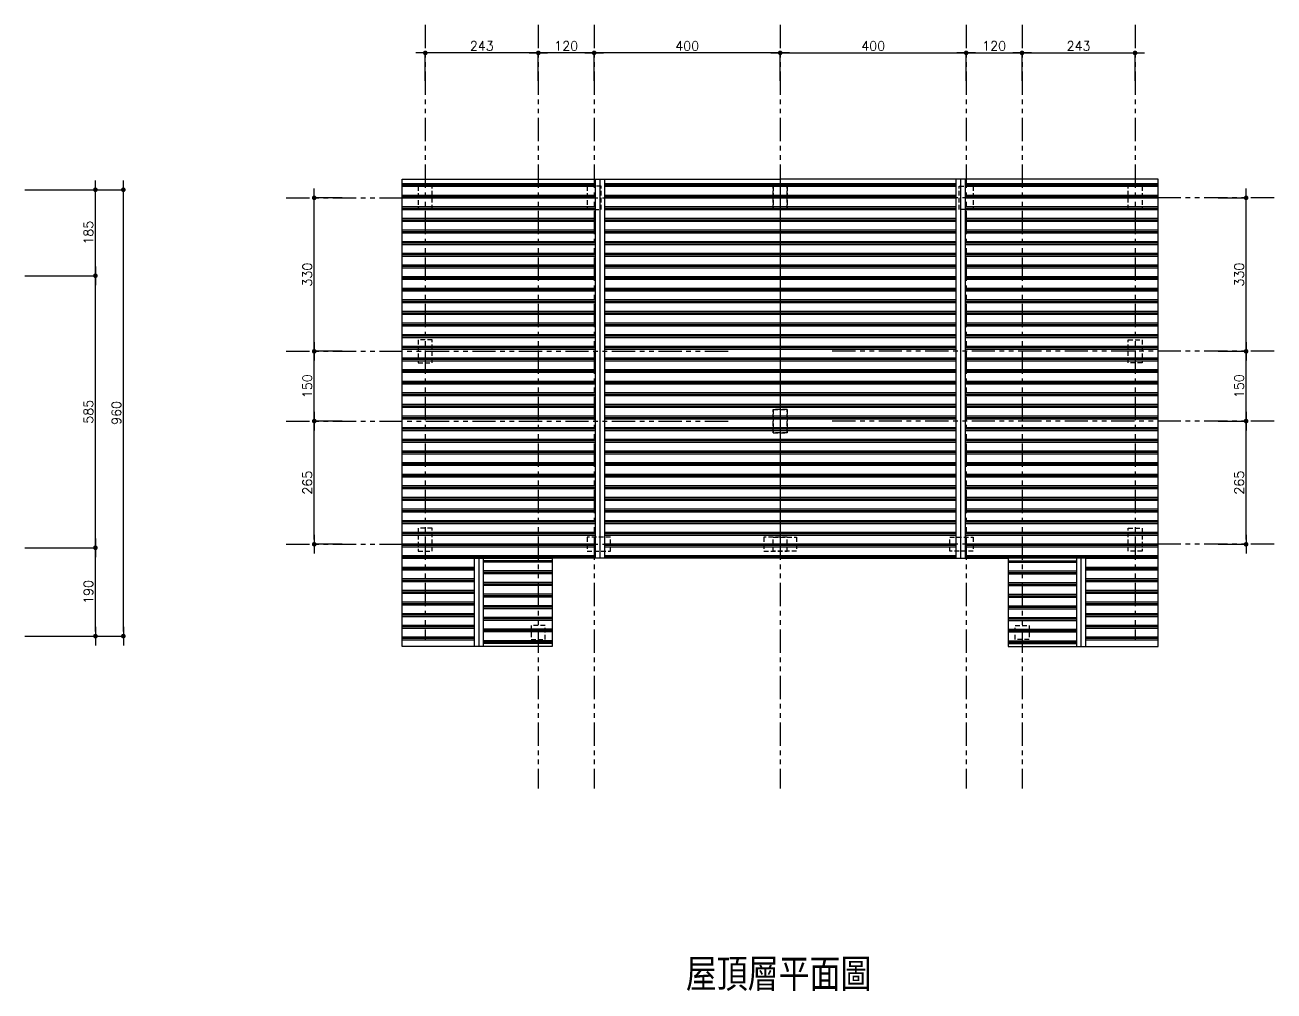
# Model space of a CAD drawing. Extents: x 24838 to 37981, y 1654 to 4322.
# Drawn here: x 35296 to 37981, y 2040 to 4118 of the extents above; entities that cross this region are included whole.
import ezdxf

# ---------------------------------------------------------------- set-up
doc = ezdxf.new("R2010")
doc.units = 0
doc.header["$LTSCALE"] = 80
doc.header["$MEASUREMENT"] = 0
doc.header["$PDMODE"] = 3
doc.header["$PDSIZE"] = -5
doc.linetypes.add('HIDDEN2', pattern=[0.1875, 0.125, -0.0625])
doc.linetypes.add('PHANTOM2', pattern=[1.25, 0.625, -0.125, 0.125, -0.125, 0.125, -0.125])
doc.layers.get('0').update_dxf_attribs({"linetype": 'CONTINUOUS'})
doc.layers.get('DEFPOINTS').update_dxf_attribs({"linetype": 'CONTINUOUS'})
for name, color, linetype in [('CHINA1', 2, 'CONTINUOUS'), ('COLUMN', 1, 'CONTINUOUS'), ('COLUMN-B', 9, 'CONTINUOUS'), ('DIM', 4, 'CONTINUOUS'), ('PAINT', 11, 'CONTINUOUS'), ('WALL2', 7, 'CONTINUOUS')]:
    doc.layers.add(name, color=color, linetype=linetype)
doc.styles.add('AEH', font='SIMPLEX.SHX', dxfattribs={"bigfont": 'AE.SHX'})
doc.styles.add('STYLE1', font='SIMPLEX.SHX', dxfattribs={"bigfont": 'JE.SHX'})
doc.dimstyles.get("Standard").update_dxf_attribs({"dimscale": 10, "dimtxt": 2, "dimasz": 1, "dimexe": 0, "dimexo": 0, "dimgap": 0.5, "dimtad": 1, "dimtoh": 1, "dimdec": 1, "dimdsep": 46, "dimtxsty": 'STYLE1', "dimblk1": 'DOT', "dimblk2": 'DOT', "dimsah": 1, "dimcen": 0.09, "dimadec": 0, "dimazin": 0, "dimtfac": 1, "dimtdec": 1, "dimtofl": 0, "dimtmove": 2, "dimatfit": 3, "dimldrblk": 'DOT', "dimfxl": 0, "dimtolj": 1, "dimarcsym": 0})

# ---------------------------------------------------------------- blocks, each defined once
blk = doc.blocks.new('*X13')
at = {"color": 0}
for p, q in [((56251.3, 4203.1), (56398.8, 4203.1)), ((56251.3, 4200), (56398.8, 4200)), ((56251.3, 4181.2), (56398.8, 4181.2)), ((56251.3, 4178.1), (56398.8, 4178.1)), ((56251.3, 4175), (56398.8, 4175)), ((56251.3, 4156.2), (56398.8, 4156.2)), ((56251.3, 4153.1), (56398.8, 4153.1)), ((56251.3, 4150), (56398.8, 4150)), ((56251.3, 4131.2), (56398.8, 4131.2)), ((56251.3, 4128.1), (56398.8, 4128.1)), ((56251.3, 4125), (56398.8, 4125)), ((56251.3, 4106.2), (56398.8, 4106.2)), ((56251.3, 4103.1), (56398.8, 4103.1)), ((56251.3, 4100), (56398.8, 4100)), ((56251.3, 4081.2), (56398.8, 4081.2)), ((56251.3, 4078.1), (56398.8, 4078.1)), ((56251.3, 4075), (56398.8, 4075)), ((56251.3, 4056.2), (56398.8, 4056.2)), ((56251.3, 4053.1), (56398.8, 4053.1)), ((56251.3, 4050), (56398.8, 4050)), ((56251.3, 4031.2), (56398.8, 4031.2)), ((56251.3, 4028.1), (56398.8, 4028.1)), ((56251.3, 4025), (56398.8, 4025))]:
    blk.add_line(p, q, dxfattribs=at)
blk = doc.blocks.new('DOT')
blk.add_line((-2, 0), (2, 0))
at = {"const_width": 0.5}
blk.add_lwpolyline([(-0.25, 0, 1), (0.25, 0, 1)], format="xyb", close=True, dxfattribs=at)
blk = doc.blocks.new('*D115')
at = {"layer": 'DEFPOINTS', "color": 0}
for p in [(35296, 3763.7), (35447.5, 3763.7), (35296, 3578.7)]:
    blk.add_point(p, dxfattribs=at)
at = {"layer": 'DIM', "color": 0, "lineweight": -2}
for p, q in [((35296, 3763.7), (35447.5, 3763.7)), ((35447.5, 3588.7), (35447.5, 3753.7)), ((35296, 3578.7), (35447.5, 3578.7))]:
    blk.add_line(p, q, dxfattribs=at)
at = {"layer": 'DIM', "color": 0, "lineweight": -2, "xscale": 10, "yscale": 10, "zscale": 10}
for p, rotation in [((35447.5, 3763.7), 90), ((35447.5, 3578.7), 270)]:
    blk.add_blockref('DOT', p, dxfattribs=dict(at, rotation=rotation))
at = {"layer": 'DIM', "color": 0, "insert": (35432.5, 3671.2), "char_height": 20, "attachment_point": 5, "rotation": 90, "style": 'STYLE1'}
blk.add_mtext('\\A1;185', dxfattribs=at)
blk = doc.blocks.new('*D117')
at = {"layer": 'DEFPOINTS', "color": 0}
for p in [(35296, 2993.7), (35447.5, 2993.7), (35296, 2803.7)]:
    blk.add_point(p, dxfattribs=at)
at = {"layer": 'DIM', "color": 0, "lineweight": -2}
for p, q in [((35296, 2993.7), (35447.5, 2993.7)), ((35447.5, 2813.7), (35447.5, 2983.7)), ((35296, 2803.7), (35447.5, 2803.7))]:
    blk.add_line(p, q, dxfattribs=at)
at = {"layer": 'DIM', "color": 0, "lineweight": -2, "xscale": 10, "yscale": 10, "zscale": 10}
for p, rotation in [((35447.5, 2993.7), 90), ((35447.5, 2803.7), 270)]:
    blk.add_blockref('DOT', p, dxfattribs=dict(at, rotation=rotation))
at = {"layer": 'DIM', "color": 0, "insert": (35432.5, 2898.7), "char_height": 20, "attachment_point": 5, "rotation": 90, "style": 'STYLE1'}
blk.add_mtext('\\A1;190', dxfattribs=at)
blk = doc.blocks.new('*D118')
at = {"layer": 'DEFPOINTS', "color": 0}
for p in [(35296, 3578.7), (35447.5, 3578.7), (35296, 2993.7)]:
    blk.add_point(p, dxfattribs=at)
at = {"layer": 'DIM', "color": 0, "lineweight": -2}
for p, q in [((35296, 3578.7), (35447.5, 3578.7)), ((35447.5, 3003.7), (35447.5, 3568.7)), ((35296, 2993.7), (35447.5, 2993.7))]:
    blk.add_line(p, q, dxfattribs=at)
at = {"layer": 'DIM', "color": 0, "lineweight": -2, "xscale": 10, "yscale": 10, "zscale": 10}
for p, rotation in [((35447.5, 3578.7), 90), ((35447.5, 2993.7), 270)]:
    blk.add_blockref('DOT', p, dxfattribs=dict(at, rotation=rotation))
at = {"layer": 'DIM', "color": 0, "insert": (35432.5, 3286.2), "char_height": 20, "attachment_point": 5, "rotation": 90, "style": 'STYLE1'}
blk.add_mtext('\\A1;585', dxfattribs=at)
blk = doc.blocks.new('*D119')
at = {"layer": 'DEFPOINTS', "color": 0}
for p in [(35447.5, 3763.7), (35507.5, 3763.7), (35447.5, 2803.7)]:
    blk.add_point(p, dxfattribs=at)
at = {"layer": 'DIM', "color": 0, "lineweight": -2}
for p, q in [((35447.5, 3763.7), (35507.5, 3763.7)), ((35507.5, 2813.7), (35507.5, 3753.7)), ((35447.5, 2803.7), (35507.5, 2803.7))]:
    blk.add_line(p, q, dxfattribs=at)
at = {"layer": 'DIM', "color": 0, "lineweight": -2, "xscale": 10, "yscale": 10, "zscale": 10}
for p, rotation in [((35507.5, 3763.7), 90), ((35507.5, 2803.7), 270)]:
    blk.add_blockref('DOT', p, dxfattribs=dict(at, rotation=rotation))
at = {"layer": 'DIM', "color": 0, "insert": (35492.5, 3283.7), "char_height": 20, "attachment_point": 5, "rotation": 90, "style": 'STYLE1'}
blk.add_mtext('\\A1;960', dxfattribs=at)
blk = doc.blocks.new('*D123')
at = {"layer": 'DEFPOINTS', "color": 0}
for p in [(37319.7, 4058), (36919.7, 3998), (37319.7, 3998)]:
    blk.add_point(p, dxfattribs=at)
at = {"layer": 'DIM', "color": 0, "lineweight": -2}
for p, q in [((36919.7, 3998), (36919.7, 4058)), ((36929.7, 4058), (37309.7, 4058)), ((37319.7, 3998), (37319.7, 4058))]:
    blk.add_line(p, q, dxfattribs=at)
at = {"layer": 'DIM', "color": 0, "lineweight": -2, "xscale": 10, "yscale": 10, "zscale": 10, "rotation": 180}
blk.add_blockref('DOT', (36919.7, 4058), dxfattribs=at)
at = {"layer": 'DIM', "color": 0, "lineweight": -2, "xscale": 10, "yscale": 10, "zscale": 10}
blk.add_blockref('DOT', (37319.7, 4058), dxfattribs=at)
at = {"layer": 'DIM', "color": 0, "insert": (37119.7, 4073), "char_height": 20, "attachment_point": 5, "style": 'STYLE1'}
blk.add_mtext('\\A1;400', dxfattribs=at)
blk = doc.blocks.new('*D124')
at = {"layer": 'DEFPOINTS', "color": 0}
for p in [(37439.7, 4058), (37319.7, 3998), (37439.7, 3998)]:
    blk.add_point(p, dxfattribs=at)
at = {"layer": 'DIM', "color": 0, "lineweight": -2}
for p, q in [((37319.7, 3998), (37319.7, 4058)), ((37329.7, 4058), (37429.7, 4058)), ((37439.7, 3998), (37439.7, 4058))]:
    blk.add_line(p, q, dxfattribs=at)
at = {"layer": 'DIM', "color": 0, "lineweight": -2, "xscale": 10, "yscale": 10, "zscale": 10, "rotation": 180}
blk.add_blockref('DOT', (37319.7, 4058), dxfattribs=at)
at = {"layer": 'DIM', "color": 0, "lineweight": -2, "xscale": 10, "yscale": 10, "zscale": 10}
blk.add_blockref('DOT', (37439.7, 4058), dxfattribs=at)
at = {"layer": 'DIM', "color": 0, "insert": (37379.7, 4073), "char_height": 20, "attachment_point": 5, "style": 'STYLE1'}
blk.add_mtext('\\A1;120', dxfattribs=at)
blk = doc.blocks.new('*D125')
at = {"layer": 'DEFPOINTS', "color": 0}
for p in [(37682.7, 4058), (37439.7, 3998), (37682.7, 3998)]:
    blk.add_point(p, dxfattribs=at)
at = {"layer": 'DIM', "color": 0, "lineweight": -2}
for p, q in [((37439.7, 3998), (37439.7, 4058)), ((37449.7, 4058), (37672.7, 4058)), ((37682.7, 3998), (37682.7, 4058))]:
    blk.add_line(p, q, dxfattribs=at)
at = {"layer": 'DIM', "color": 0, "lineweight": -2, "xscale": 10, "yscale": 10, "zscale": 10, "rotation": 180}
blk.add_blockref('DOT', (37439.7, 4058), dxfattribs=at)
at = {"layer": 'DIM', "color": 0, "lineweight": -2, "xscale": 10, "yscale": 10, "zscale": 10}
blk.add_blockref('DOT', (37682.7, 4058), dxfattribs=at)
at = {"layer": 'DIM', "color": 0, "insert": (37561.2, 4073), "char_height": 20, "attachment_point": 5, "style": 'STYLE1'}
blk.add_mtext('\\A1;243', dxfattribs=at)
blk = doc.blocks.new('*D337')
at = {"layer": 'DEFPOINTS', "color": 0}
for p in [(37861.5, 3746.2), (37921.5, 3746.2), (37861.5, 3416.2)]:
    blk.add_point(p, dxfattribs=at)
at = {"layer": 'DIM', "color": 0, "lineweight": -2}
for p, q in [((37861.5, 3746.2), (37921.5, 3746.2)), ((37921.5, 3426.2), (37921.5, 3736.2)), ((37861.5, 3416.2), (37921.5, 3416.2))]:
    blk.add_line(p, q, dxfattribs=at)
at = {"layer": 'DIM', "color": 0, "lineweight": -2, "xscale": 10, "yscale": 10, "zscale": 10}
for p, rotation in [((37921.5, 3746.2), 90), ((37921.5, 3416.2), 270)]:
    blk.add_blockref('DOT', p, dxfattribs=dict(at, rotation=rotation))
at = {"layer": 'DIM', "color": 0, "insert": (37906.5, 3581.2), "char_height": 20, "attachment_point": 5, "rotation": 90, "style": 'STYLE1'}
blk.add_mtext('\\A1;330', dxfattribs=at)
blk = doc.blocks.new('*D336')
at = {"layer": 'DEFPOINTS', "color": 0}
for p in [(37861.5, 3416.2), (37921.5, 3416.2), (37861.5, 3266.2)]:
    blk.add_point(p, dxfattribs=at)
at = {"layer": 'DIM', "color": 0, "lineweight": -2}
for p, q in [((37861.5, 3416.2), (37921.5, 3416.2)), ((37921.5, 3276.2), (37921.5, 3406.2)), ((37861.5, 3266.2), (37921.5, 3266.2))]:
    blk.add_line(p, q, dxfattribs=at)
at = {"layer": 'DIM', "color": 0, "lineweight": -2, "xscale": 10, "yscale": 10, "zscale": 10}
for p, rotation in [((37921.5, 3416.2), 90), ((37921.5, 3266.2), 270)]:
    blk.add_blockref('DOT', p, dxfattribs=dict(at, rotation=rotation))
at = {"layer": 'DIM', "color": 0, "insert": (37906.5, 3341.2), "char_height": 20, "attachment_point": 5, "rotation": 90, "style": 'STYLE1'}
blk.add_mtext('\\A1;150', dxfattribs=at)
blk = doc.blocks.new('*D335')
at = {"layer": 'DEFPOINTS', "color": 0}
for p in [(37861.5, 3266.2), (37921.5, 3266.2), (37861.5, 3001.2)]:
    blk.add_point(p, dxfattribs=at)
at = {"layer": 'DIM', "color": 0, "lineweight": -2}
for p, q in [((37861.5, 3266.2), (37921.5, 3266.2)), ((37921.5, 3011.2), (37921.5, 3256.2)), ((37861.5, 3001.2), (37921.5, 3001.2))]:
    blk.add_line(p, q, dxfattribs=at)
at = {"layer": 'DIM', "color": 0, "lineweight": -2, "xscale": 10, "yscale": 10, "zscale": 10}
for p, rotation in [((37921.5, 3266.2), 90), ((37921.5, 3001.2), 270)]:
    blk.add_blockref('DOT', p, dxfattribs=dict(at, rotation=rotation))
at = {"layer": 'DIM', "color": 0, "insert": (37906.5, 3133.7), "char_height": 20, "attachment_point": 5, "rotation": 90, "style": 'STYLE1'}
blk.add_mtext('\\A1;265', dxfattribs=at)
blk = doc.blocks.new('*D344')
at = {"layer": 'DEFPOINTS', "color": 0}
for p in [(35917.9, 3266.2), (35977.9, 3266.2), (35977.9, 3001.2)]:
    blk.add_point(p, dxfattribs=at)
at = {"layer": 'DIM', "color": 0, "lineweight": -2}
for p, q in [((35977.9, 3266.2), (35917.9, 3266.2)), ((35917.9, 3011.2), (35917.9, 3256.2)), ((35977.9, 3001.2), (35917.9, 3001.2))]:
    blk.add_line(p, q, dxfattribs=at)
at = {"layer": 'DIM', "color": 0, "lineweight": -2, "xscale": 10, "yscale": 10, "zscale": 10}
for p, rotation in [((35917.9, 3266.2), 90), ((35917.9, 3001.2), 270)]:
    blk.add_blockref('DOT', p, dxfattribs=dict(at, rotation=rotation))
at = {"layer": 'DIM', "color": 0, "insert": (35902.9, 3133.7), "char_height": 20, "attachment_point": 5, "rotation": 90, "style": 'STYLE1'}
blk.add_mtext('\\A1;265', dxfattribs=at)
blk = doc.blocks.new('*D343')
at = {"layer": 'DEFPOINTS', "color": 0}
for p in [(35917.9, 3416.2), (35977.9, 3416.2), (35977.9, 3266.2)]:
    blk.add_point(p, dxfattribs=at)
at = {"layer": 'DIM', "color": 0, "lineweight": -2}
for p, q in [((35977.9, 3416.2), (35917.9, 3416.2)), ((35917.9, 3276.2), (35917.9, 3406.2)), ((35977.9, 3266.2), (35917.9, 3266.2))]:
    blk.add_line(p, q, dxfattribs=at)
at = {"layer": 'DIM', "color": 0, "lineweight": -2, "xscale": 10, "yscale": 10, "zscale": 10}
for p, rotation in [((35917.9, 3416.2), 90), ((35917.9, 3266.2), 270)]:
    blk.add_blockref('DOT', p, dxfattribs=dict(at, rotation=rotation))
at = {"layer": 'DIM', "color": 0, "insert": (35902.9, 3341.2), "char_height": 20, "attachment_point": 5, "rotation": 90, "style": 'STYLE1'}
blk.add_mtext('\\A1;150', dxfattribs=at)
blk = doc.blocks.new('*D342')
at = {"layer": 'DEFPOINTS', "color": 0}
for p in [(35917.9, 3746.2), (35977.9, 3746.2), (35977.9, 3416.2)]:
    blk.add_point(p, dxfattribs=at)
at = {"layer": 'DIM', "color": 0, "lineweight": -2}
for p, q in [((35977.9, 3746.2), (35917.9, 3746.2)), ((35917.9, 3426.2), (35917.9, 3736.2)), ((35977.9, 3416.2), (35917.9, 3416.2))]:
    blk.add_line(p, q, dxfattribs=at)
at = {"layer": 'DIM', "color": 0, "lineweight": -2, "xscale": 10, "yscale": 10, "zscale": 10}
for p, rotation in [((35917.9, 3746.2), 90), ((35917.9, 3416.2), 270)]:
    blk.add_blockref('DOT', p, dxfattribs=dict(at, rotation=rotation))
at = {"layer": 'DIM', "color": 0, "insert": (35902.9, 3581.2), "char_height": 20, "attachment_point": 5, "rotation": 90, "style": 'STYLE1'}
blk.add_mtext('\\A1;330', dxfattribs=at)
blk = doc.blocks.new('*D340')
at = {"layer": 'DEFPOINTS', "color": 0}
for p in [(36156.7, 4058), (36156.7, 3998), (36399.7, 3998)]:
    blk.add_point(p, dxfattribs=at)
at = {"layer": 'DIM', "color": 0, "lineweight": -2}
for p, q in [((36156.7, 3998), (36156.7, 4058)), ((36389.7, 4058), (36166.7, 4058)), ((36399.7, 3998), (36399.7, 4058))]:
    blk.add_line(p, q, dxfattribs=at)
at = {"layer": 'DIM', "color": 0, "lineweight": -2, "xscale": 10, "yscale": 10, "zscale": 10, "rotation": 180}
blk.add_blockref('DOT', (36156.7, 4058), dxfattribs=at)
at = {"layer": 'DIM', "color": 0, "lineweight": -2, "xscale": 10, "yscale": 10, "zscale": 10}
blk.add_blockref('DOT', (36399.7, 4058), dxfattribs=at)
at = {"layer": 'DIM', "color": 0, "insert": (36278.2, 4073), "char_height": 20, "attachment_point": 5, "style": 'STYLE1'}
blk.add_mtext('\\A1;243', dxfattribs=at)
blk = doc.blocks.new('*D339')
at = {"layer": 'DEFPOINTS', "color": 0}
for p in [(36399.7, 4058), (36399.7, 3998), (36519.7, 3998)]:
    blk.add_point(p, dxfattribs=at)
at = {"layer": 'DIM', "color": 0, "lineweight": -2}
for p, q in [((36399.7, 3998), (36399.7, 4058)), ((36509.7, 4058), (36409.7, 4058)), ((36519.7, 3998), (36519.7, 4058))]:
    blk.add_line(p, q, dxfattribs=at)
at = {"layer": 'DIM', "color": 0, "lineweight": -2, "xscale": 10, "yscale": 10, "zscale": 10, "rotation": 180}
blk.add_blockref('DOT', (36399.7, 4058), dxfattribs=at)
at = {"layer": 'DIM', "color": 0, "lineweight": -2, "xscale": 10, "yscale": 10, "zscale": 10}
blk.add_blockref('DOT', (36519.7, 4058), dxfattribs=at)
at = {"layer": 'DIM', "color": 0, "insert": (36459.7, 4073), "char_height": 20, "attachment_point": 5, "style": 'STYLE1'}
blk.add_mtext('\\A1;120', dxfattribs=at)
blk = doc.blocks.new('*D338')
at = {"layer": 'DEFPOINTS', "color": 0}
for p in [(36519.7, 4058), (36519.7, 3998), (36919.7, 3998)]:
    blk.add_point(p, dxfattribs=at)
at = {"layer": 'DIM', "color": 0, "lineweight": -2}
for p, q in [((36519.7, 3998), (36519.7, 4058)), ((36909.7, 4058), (36529.7, 4058)), ((36919.7, 3998), (36919.7, 4058))]:
    blk.add_line(p, q, dxfattribs=at)
at = {"layer": 'DIM', "color": 0, "lineweight": -2, "xscale": 10, "yscale": 10, "zscale": 10, "rotation": 180}
blk.add_blockref('DOT', (36519.7, 4058), dxfattribs=at)
at = {"layer": 'DIM', "color": 0, "lineweight": -2, "xscale": 10, "yscale": 10, "zscale": 10}
blk.add_blockref('DOT', (36919.7, 4058), dxfattribs=at)
at = {"layer": 'DIM', "color": 0, "insert": (36719.7, 4073), "char_height": 20, "attachment_point": 5, "style": 'STYLE1'}
blk.add_mtext('\\A1;400', dxfattribs=at)

msp = doc.modelspace()

# ---------------------------------------------------------------- hatches: boundary and pattern name
at = {"layer": 'PAINT', "linetype": 'Continuous'}
h = msp.add_hatch(dxfattribs=at)
h.set_pattern_fill('PLAST', color=256, scale=100, style=0)
h.set_pattern_definition([(180, (62963.026, -2503.943), (0, 25), []), (180, (62963.026, -2500.818), (0, 25), []), (180, (62963.026, -2497.693), (0, 25), [])])
h.paths.add_polyline_path([(36542.19, 3786.21), (36969.69, 3786.21), (36969.69, 2971.21), (36542.19, 2971.21)])
h.paths.add_polyline_path([(36106.69, 3786.21), (36522.19, 3786.21), (36522.19, 2971.21), (36429.69, 2971.21), (36262.19, 2971.21), (36262.19, 2781.21), (36106.69, 2781.21)])
h = msp.add_hatch(dxfattribs=at)
h.set_pattern_fill('PLAST', color=256, scale=100, style=0)
h.set_pattern_definition([(0, (10876.354, -2503.943), (0, 25), []), (0, (10876.354, -2500.818), (0, 25), []), (0, (10876.354, -2497.693), (0, 25), [])])
h.paths.add_polyline_path([(37297.19, 3786.21), (36869.69, 3786.21), (36869.69, 2971.21), (37297.19, 2971.21)])
h.paths.add_polyline_path([(37732.69, 3786.21), (37317.19, 3786.21), (37317.19, 2971.21), (37409.69, 2971.21), (37577.19, 2971.21), (37577.19, 2781.21), (37732.69, 2781.21)])

# ---------------------------------------------------------------- linework, layer by layer
at = {"layer": 'COLUMN', "color": 11, "linetype": 'HIDDEN2'}
for points in [[(36141.69, 3721.21), (36171.69, 3721.21), (36171.69, 3771.21), (36141.69, 3771.21), (36141.69, 3721.21)], [(36504.69, 3721.21), (36534.69, 3721.21), (36534.69, 3771.21), (36504.69, 3771.21), (36504.69, 3721.21)], [(36934.69, 3721.21), (36904.69, 3721.21), (36904.69, 3771.21), (36934.69, 3771.21), (36934.69, 3721.21)], [(36904.69, 3721.21), (36934.69, 3721.21), (36934.69, 3771.21), (36904.69, 3771.21), (36904.69, 3721.21)], [(37334.69, 3721.21), (37304.69, 3721.21), (37304.69, 3771.21), (37334.69, 3771.21), (37334.69, 3721.21)], [(37697.69, 3721.21), (37667.69, 3721.21), (37667.69, 3771.21), (37697.69, 3771.21), (37697.69, 3721.21)], [(36141.69, 3391.21), (36171.69, 3391.21), (36171.69, 3441.21), (36141.69, 3441.21), (36141.69, 3391.21)], [(37697.69, 3391.21), (37667.69, 3391.21), (37667.69, 3441.21), (37697.69, 3441.21), (37697.69, 3391.21)], [(36934.69, 3241.21), (36904.69, 3241.21), (36904.69, 3291.21), (36934.69, 3291.21), (36934.69, 3241.21)], [(36904.69, 3241.21), (36934.69, 3241.21), (36934.69, 3291.21), (36904.69, 3291.21), (36904.69, 3241.21)], [(36141.69, 2986.21), (36171.69, 2986.21), (36171.69, 3036.21), (36141.69, 3036.21), (36141.69, 2986.21)], [(37697.69, 2986.21), (37667.69, 2986.21), (37667.69, 3036.21), (37697.69, 3036.21), (37697.69, 2986.21)], [(36504.69, 3016.21), (36504.69, 2986.21), (36554.69, 2986.21), (36554.69, 3016.21), (36504.69, 3016.21)], [(36884.69, 3016.21), (36884.69, 2986.21), (36934.69, 2986.21), (36934.69, 3016.21), (36884.69, 3016.21)], [(36954.69, 3016.21), (36954.69, 2986.21), (36904.69, 2986.21), (36904.69, 3016.21), (36954.69, 3016.21)], [(37334.69, 3016.21), (37334.69, 2986.21), (37284.69, 2986.21), (37284.69, 3016.21), (37334.69, 3016.21)], [(36414.69, 2826.21), (36384.69, 2826.21), (36384.69, 2796.21), (36414.69, 2796.21)], [(37424.69, 2826.21), (37454.69, 2826.21), (37454.69, 2796.21), (37424.69, 2796.21)]]:
    msp.add_lwpolyline(points, close=True, dxfattribs=at)
at = {"layer": 'COLUMN-B', "linetype": 'PHANTOM2'}
for p, q in [((36156.69, 4118.03), (36156.69, 2796.21)), ((36399.69, 4118.03), (36399.69, 2476.21)), ((36519.69, 4118.03), (36519.69, 2476.21)), ((36919.69, 4118.03), (36919.69, 2476.21)), ((36919.69, 4118.03), (36919.69, 2476.21)), ((37319.69, 4118.03), (37319.69, 2476.21)), ((37439.69, 4118.03), (37439.69, 2476.21)), ((37682.69, 4118.03), (37682.69, 2796.21)), ((35857.91, 3746.21), (36809.43, 3746.21)), ((37981.47, 3746.21), (37029.95, 3746.21)), ((35857.91, 3416.21), (36809.43, 3416.21)), ((37981.47, 3416.21), (37029.95, 3416.21)), ((35857.91, 3266.21), (36809.43, 3266.21)), ((37981.47, 3266.21), (37029.95, 3266.21)), ((35857.91, 3001.21), (36809.43, 3001.21)), ((37981.47, 3001.21), (37029.95, 3001.21))]:
    msp.add_line(p, q, dxfattribs=at)
at = {"layer": 'WALL2'}
for p, q in [((36522.19, 3786.21), (36522.19, 2971.21)), ((36532.19, 3786.21), (36532.19, 2971.21)), ((36542.19, 3786.21), (36542.19, 2971.21)), ((37297.19, 3786.21), (37297.19, 2971.21)), ((37307.19, 3786.21), (37307.19, 2971.21)), ((37317.19, 3786.21), (37317.19, 2971.21)), ((36262.19, 2781.21), (36262.19, 2971.21)), ((36262.19, 2971.21), (36429.69, 2971.21)), ((36272.19, 2781.21), (36272.19, 2971.21)), ((36282.19, 2781.21), (36282.19, 2971.21)), ((37577.19, 2971.21), (37409.69, 2971.21)), ((37557.19, 2781.21), (37557.19, 2971.21)), ((37567.19, 2781.21), (37567.19, 2971.21)), ((37577.19, 2781.21), (37577.19, 2971.21))]:
    msp.add_line(p, q, dxfattribs=at)
for points in [[(36429.69, 2781.21), (36106.69, 2781.21), (36106.69, 3786.21), (36919.69, 3786.21), (36919.69, 2971.21), (36429.69, 2971.21)], [(37409.69, 2781.21), (37732.69, 2781.21), (37732.69, 3786.21), (36919.69, 3786.21), (36919.69, 2971.21), (37409.69, 2971.21)]]:
    msp.add_lwpolyline(points, close=True, dxfattribs=at)

# ---------------------------------------------------------------- block references
at = {"layer": 'PAINT', "xscale": -1}
msp.add_blockref('*X13', (92681.02, -1237.43), dxfattribs=at)
at = {"layer": 'PAINT'}
msp.add_blockref('*X13', (-18841.64, -1237.43), dxfattribs=at)

# ---------------------------------------------------------------- texts
at = {"layer": 'CHINA1', "style": 'AEH'}
msp.add_text('屋頂層平面圖 ', height=70, dxfattribs=at).set_placement((36716.94, 2040.62))

# ---------------------------------------------------------------- dimensions: what is measured, and where the dimension line sits
at = {"layer": 'DIM'}
for base, p1, p2, angle, picture, middle in [((36156.69, 4058.03), (36399.69, 3998.03), (36156.69, 3998.03), 180, '*D340', (36278.19, 4073.03)), ((36399.69, 4058.03), (36519.69, 3998.03), (36399.69, 3998.03), 180, '*D339', (36459.69, 4073.03)), ((36519.69, 4058.03), (36919.69, 3998.03), (36519.69, 3998.03), 180, '*D338', (36719.69, 4073.03)), ((35447.54, 3763.71), (35296.03, 3578.71), (35296.03, 3763.71), 90, '*D115', (35432.54, 3671.21)), ((35507.54, 3763.71), (35447.54, 2803.71), (35447.54, 3763.71), 90, '*D119', (35492.54, 3283.71)), ((35917.91, 3746.21), (35977.91, 3416.21), (35977.91, 3746.21), 90, '*D342', (35902.91, 3581.21)), ((37921.47, 3746.21), (37861.47, 3416.21), (37861.47, 3746.21), 90, '*D337', (37906.47, 3581.21)), ((35447.54, 3578.71), (35296.03, 2993.71), (35296.03, 3578.71), 90, '*D118', (35432.54, 3286.21)), ((35917.91, 3416.21), (35977.91, 3266.21), (35977.91, 3416.21), 90, '*D343', (35902.91, 3341.21)), ((37921.47, 3416.21), (37861.47, 3266.21), (37861.47, 3416.21), 90, '*D336', (37906.47, 3341.21)), ((35917.91, 3266.21), (35977.91, 3001.21), (35977.91, 3266.21), 90, '*D344', (35902.91, 3133.71)), ((37921.47, 3266.21), (37861.47, 3001.21), (37861.47, 3266.21), 90, '*D335', (37906.47, 3133.71)), ((35447.54, 2993.71), (35296.03, 2803.71), (35296.03, 2993.71), 90, '*D117', (35432.54, 2898.71))]:
    dim = msp.add_linear_dim(base=base, p1=p1, p2=p2, angle=angle, dimstyle='Standard', dxfattribs=at)
    dim.commit()
    dim.dimension.update_dxf_attribs({"geometry": picture, "text_midpoint": middle})
for base, p1, p2, picture, middle in [((37319.69, 4058.03), (36919.69, 3998.03), (37319.69, 3998.03), '*D123', (37119.69, 4073.03)), ((37439.69, 4058.03), (37319.69, 3998.03), (37439.69, 3998.03), '*D124', (37379.69, 4073.03)), ((37682.69, 4058.03), (37439.69, 3998.03), (37682.69, 3998.03), '*D125', (37561.19, 4073.03))]:
    dim = msp.add_linear_dim(base=base, p1=p1, p2=p2, dimstyle='Standard', dxfattribs=at)
    dim.commit()
    dim.dimension.update_dxf_attribs({"geometry": picture, "text_midpoint": middle})

doc.saveas('drawing.dxf')
